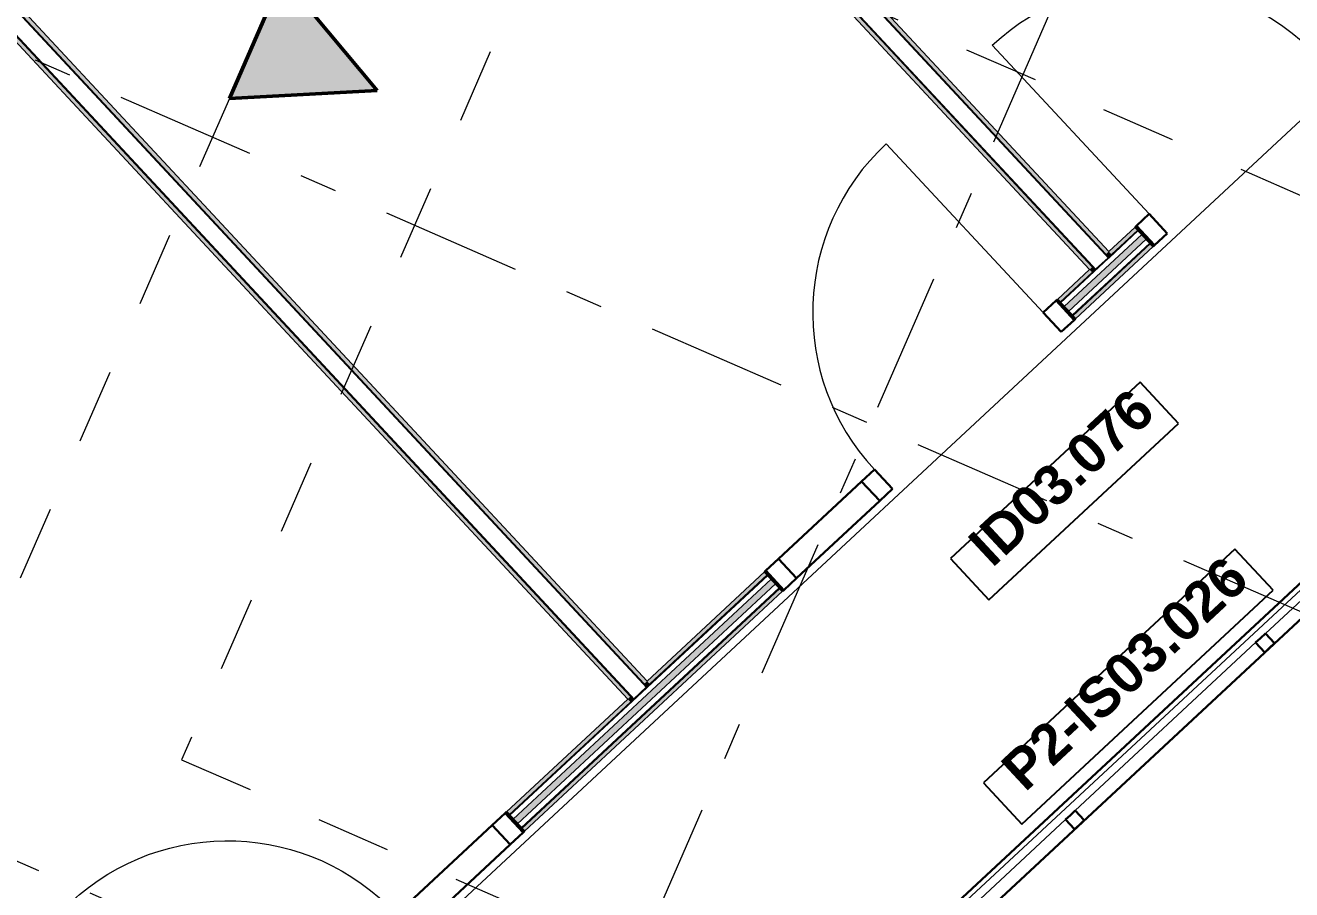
# Model space of a CAD drawing. Header units: millimetres. Extents: x -50172 to 90294, y -80883 to 25069.
# Drawn here: x -22961 to -18183, y -26755 to -23492 of the extents above; entities that cross this region are included whole.
import ezdxf
from ezdxf.enums import TextEntityAlignment as Align

# ---------------------------------------------------------------- set-up
doc = ezdxf.new("R2010")
doc.units = ezdxf.units.MM
doc.header["$MEASUREMENT"] = 0
doc.linetypes.add('Dashed', pattern=[564.444447, 282.222223, -282.222223])
doc.linetypes.add('Double Dashed', pattern=[1093.611073, 529.166651, -211.666656, 141.111112, -211.666656])
for name, color, linetype in [('A-95-MC_Marker_Section_P2.Marker', 7, 'Continuous'), ('New_A-05-M_Gross_Int_Circulation', 7, 'Continuous'), ('New_A-15-MG_Structural_Grid_Phase_2', 7, 'Continuous'), ('New_A-25-M_Wall_Int', 7, 'Continuous'), ('New_ArchiCAD Door Markers', 7, 'Continuous'), ('New_ArchiCAD Doors', 7, 'Continuous'), ('New_ArchiCAD Window Markers', 7, 'Continuous'), ('New_ArchiCAD Windows', 7, 'Continuous')]:
    doc.layers.add(name, color=color, linetype=linetype)
for name, color, linetype, lineweight in [('A-95-MC_Marker_Section_P2.Marker_Pen_No__1', 7, 'Continuous', 13), ('New_A-25-M_Wall_Int_Pen_No__1', 7, 'Continuous', 13), ('New_ArchiCAD Door Markers_Pen_No__1', 7, 'Continuous', 13), ('New_ArchiCAD Door Markers_Pen_No__5', 7, 'Continuous', 25), ('New_ArchiCAD Doors_Pen_No__1', 7, 'Continuous', 13), ('New_ArchiCAD Window Markers_Pen_No__1', 7, 'Continuous', 13), ('New_ArchiCAD Window Markers_Pen_No__5', 7, 'Continuous', 25), ('New_ArchiCAD Windows_Pen_No__1', 7, 'Continuous', 13), ('New_ArchiCAD Windows_Pen_No__83', 8, 'Continuous', 20), ('New_ArchiCAD Zone Stamps_Pen_No__6', 7, 'Continuous', 35)]:
    doc.layers.add(name, color=color, linetype=linetype, lineweight=lineweight)
for name, color, linetype, lineweight, true_color in [('A-95-MC_Marker_Section_P2.Marker_Pen_No__25', 7, 'Continuous', 50, 0x2a2a2a), ('New_A-05-M_Gross_Int_Circulation_Pen_No__74', 7, 'Continuous', 20, 0x606060), ('New_A-15-MG_Structural_Grid_Phase_2_Pen_No__222', 7, 'Continuous', 13, 0x65af33), ('New_A-25-M_Wall_Int_Pen_No__107', 7, 'Continuous', 15, 0xa6a6a6), ('New_ArchiCAD Doors_Pen_No__43', 7, 'Continuous', 30, 0x444444), ('New_ArchiCAD Doors_Pen_No__63', 7, 'Continuous', 20, 0x606060), ('New_ArchiCAD Windows_Pen_No__23', 7, 'Continuous', 30, 0x2a2a2a), ('New_ArchiCAD Windows_Pen_No__43', 7, 'Continuous', 30, 0x444444)]:
    doc.layers.add(name, color=color, linetype=linetype, lineweight=lineweight, true_color=true_color)
doc.styles.add('GENERATED_STYLE_1', font='')
doc.styles.add('GENERATED_STYLE_2', font='')
doc.styles.add('GENERATED_STYLE_3', font='')
doc.styles.add('GENERATED_STYLE_4', font='')
doc.styles.get('GENERATED_STYLE_1').set_extended_font_data('Arial', bold=True)
doc.styles.get('GENERATED_STYLE_2').set_extended_font_data('Swis721 BT', bold=True)
doc.styles.get('GENERATED_STYLE_3').set_extended_font_data('Arial')
doc.styles.get('GENERATED_STYLE_4').set_extended_font_data('Swis721 BT')

# ---------------------------------------------------------------- blocks, each defined once
blk = doc.blocks.new('Corridor 02-Third_INB 3152_2_1', base_point=(-27291.1, -30973.4))
at = {"layer": 'New_A-05-M_Gross_Int_Circulation_Pen_No__74', "linetype": 'Continuous'}
for p, q in [((-6645.4, -13146), (-25292.6, -30497.4)), ((-24435.4, -31464.6), (-5754.5, -14103.4))]:
    blk.add_line(p, q, dxfattribs=at)
at = {"layer": 'New_ArchiCAD Zone Stamps_Pen_No__6'}
for tag, height, style, p in [('ROOM_NAME', 250, 'GENERATED_STYLE_1', (-28123.9, -29413.8)), ('zoneNameLine2', 250, 'GENERATED_STYLE_1', (-28312.4, -29846)), ('ROOM_NUMBER', 200, 'GENERATED_STYLE_3', (-28500.8, -30266.7)), ('measuredAreaCode', 200, 'GENERATED_STYLE_3', (-28657.8, -30626.8)), ('ROOM_HOLES_PRM', 200, 'GENERATED_STYLE_3', (-28350.4, -30760.8)), ('DUMMY_649', 200, 'GENERATED_STYLE_3', (-27721.3, -31035.2)), ('DUMMY_650', 133.3, 'GENERATED_STYLE_3', (-27442, -31141.7))]:
    blk.add_attdef(tag, text='', height=height, rotation=336.4404, dxfattribs=dict(at, style=style)).set_placement(p, align=Align.TOP_LEFT)
blk = doc.blocks.new('Horizontal Multi-Sash Window 19')
at = {"layer": 'New_ArchiCAD Windows_Pen_No__1', "linetype": 'Continuous'}
for p, q in [((-1500, -13), (-1500, 0)), ((1500, -13), (1500, 0)), ((-1500, -32), (-1500, -13)), ((-1500, -35), (-1500, -32)), ((-1500, -50), (-1500, -35)), ((1500, -32), (1500, -13)), ((1500, -35), (1500, -32)), ((1500, -50), (1500, -35))]:
    blk.add_line(p, q, dxfattribs=at)
at = {"layer": 'New_ArchiCAD Windows_Pen_No__23', "linetype": 'Continuous'}
for p, q in [((-1500, 50), (1500, 50)), ((-1500, -50), (1500, -50))]:
    blk.add_line(p, q, dxfattribs=at)
at = {"layer": 'New_ArchiCAD Windows_Pen_No__43', "linetype": 'Continuous'}
for p, q in [((-1500, 0), (-1495, 0)), ((-1495, 0), (-1445, 0)), ((-1445, 0), (-1445, -50)), ((-515, -50), (-515, 0)), ((-515, 0), (-490, 0)), ((-490, 0), (-465, 0)), ((-465, 0), (-465, -50)), ((465, -50), (465, 0)), ((465, 0), (490, 0)), ((490, 0), (515, 0)), ((515, 0), (515, -50)), ((1445, -50), (1445, 0)), ((1445, 0), (1495, 0)), ((1495, 0), (1500, 0)), ((-1495, -50), (-1500, -50)), ((-1445, -50), (-1495, -50)), ((-490, -50), (-515, -50)), ((-465, -50), (-490, -50)), ((490, -50), (465, -50)), ((515, -50), (490, -50)), ((1495, -50), (1445, -50)), ((1500, -50), (1495, -50))]:
    blk.add_line(p, q, dxfattribs=at)
at = {"layer": 'New_ArchiCAD Windows_Pen_No__83', "linetype": 'Continuous'}
for p, q in [((-1495, -50), (-1495, 0)), ((-1445, 0), (-515, 0)), ((-465, 0), (465, 0)), ((515, 0), (1445, 0)), ((1495, -50), (1495, 0)), ((-515, -50), (-1445, -50)), ((465, -50), (-465, -50)), ((1445, -50), (515, -50))]:
    blk.add_line(p, q, dxfattribs=at)
blk = doc.blocks.new('Window Stamp 18_8')
at = {"layer": 'New_ArchiCAD Window Markers_Pen_No__5', "linetype": 'Continuous'}
for p, q in [((647.5, -150), (-647.5, -150)), ((-647.5, -150), (-647.5, -361.8)), ((647.5, -150), (-647.5, -150)), ((647.5, -361.8), (647.5, -150)), ((-647.5, -361.8), (647.5, -361.8))]:
    blk.add_line(p, q, dxfattribs=at)
at = {"layer": 'New_ArchiCAD Window Markers_Pen_No__1', "style": 'GENERATED_STYLE_2'}
blk.add_attdef('AC_WIDO_ID', text='', height=150, rotation=180, dxfattribs=at).set_placement((588.7, -105.4), align=Align.BOTTOM_LEFT)
blk = doc.blocks.new('Wall_117_1', base_point=(-1115.1, -9881.6))
at = {"layer": 'New_ArchiCAD Window Markers'}
ref = blk.add_blockref('Window Stamp 18_8', (-18625.3, -26175.7), dxfattribs=dict(at, rotation=222.9395604774693))
ref.add_attrib('AC_WIDO_ID', 'P2-IS03.026', dxfattribs={"layer": 'New_ArchiCAD Window Markers_Pen_No__1', "color": 7, "height": 150, "rotation": 42.9396, "style": 'GENERATED_STYLE_2'}).set_placement((-19158.5, -26422.3), align=Align.BOTTOM_LEFT)
at = {"layer": 'New_ArchiCAD Windows', "color": 251, "linetype": 'Continuous', "lineweight": 20, "true_color": 0x606060, "zscale": 1000, "rotation": 42.93956047746932}
blk.add_blockref('Horizontal Multi-Sash Window 19', (-18659.4, -26139.1), dxfattribs=at)
blk = doc.blocks.new('*X576')
at = {"layer": 'New_A-25-M_Wall_Int_Pen_No__107', "linetype": 'Continuous'}
blk.add_hatch(color=256, dxfattribs=at).paths.add_polyline_path([(-20147.3, -25582.3), (-21121, -26488.3), (-21103.9, -26506.6), (-20130.3, -25600.6)])
blk = doc.blocks.new('*X577')
at = {"layer": 'New_A-25-M_Wall_Int_Pen_No__107', "linetype": 'Continuous'}
blk.add_hatch(color=256, dxfattribs=at).paths.add_polyline_path([(-19041.8, -24553.7), (-19024.8, -24572), (-18732, -24299.5), (-18749, -24281.2)])
blk = doc.blocks.new('Door with Sidelight on Side 2 19_8')
at = {"layer": 'New_ArchiCAD Doors_Pen_No__1', "linetype": 'Continuous'}
for p, q in [((-755, 0), (-755, -15)), ((755, 0), (755, -15)), ((-755, -15), (-755, -18)), ((-755, -18), (-755, -37)), ((-755, -37), (-755, -62)), ((755, -15), (755, -18)), ((755, -18), (755, -37)), ((755, -37), (755, -62)), ((-755, -62), (-755, -82)), ((-755, -82), (-755, -85)), ((-755, -85), (-755, -100)), ((755, -62), (755, -82)), ((755, -82), (755, -85)), ((755, -85), (755, -100))]:
    blk.add_line(p, q, dxfattribs=at)
at = {"layer": 'New_ArchiCAD Doors_Pen_No__43', "linetype": 'Continuous'}
for p, q in [((-748, 0), (-755, 0)), ((-755, 0), (-755, -100)), ((-682, 0), (-748, 0)), ((-748, 0), (-748, -100)), ((-254, 0), (-682, 0)), ((-682, 0), (-682, -100)), ((-682, -100), (-682, 0)), ((-254, -100), (-254, 0)), ((-188, 0), (-254, 0)), ((-254, 0), (-254, -100)), ((-188, -100), (-188, 0)), ((748, 0), (682, 0)), ((682, 0), (682, -100)), ((748, 0), (755, 0)), ((748, -100), (748, 0)), ((755, 0), (755, -100)), ((-748, -100), (-755, -100)), ((-748, -100), (-682, -100)), ((-682, -100), (-254, -100)), ((-254, -100), (-188, -100)), ((682, -100), (748, -100)), ((748, -100), (755, -100))]:
    blk.add_line(p, q, dxfattribs=at)
at = {"layer": 'New_ArchiCAD Doors_Pen_No__63', "linetype": 'Continuous'}
blk.add_line((682, 0), (682, 870), dxfattribs=at)
blk.add_arc((682, 0), 870, 90, 180, dxfattribs=at)
blk = doc.blocks.new('Door Stamp 17_19')
at = {"layer": 'New_ArchiCAD Door Markers_Pen_No__5', "linetype": 'Continuous'}
for p, q in [((770.5, -441.9), (-206.6, -441.9)), ((-206.6, -441.9), (-206.6, -653.7)), ((770.5, -653.7), (770.5, -441.9)), ((-206.6, -653.7), (770.5, -653.7)), ((-206.6, -653.7), (770.5, -653.7))]:
    blk.add_line(p, q, dxfattribs=at)
at = {"layer": 'New_ArchiCAD Door Markers_Pen_No__1', "style": 'GENERATED_STYLE_2'}
blk.add_attdef('AC_WIDO_ID', text='', height=150, dxfattribs=at).set_placement((-147.8, -609.1), align=Align.BOTTOM_LEFT)
blk = doc.blocks.new('Wall_128_1', base_point=(-25323.7, -30348.4))
at = {"layer": 'New_A-25-M_Wall_Int_Pen_No__107', "linetype": 'Continuous', "lineweight": 0, "true_color": 0x535353}
for points in [[(-18873.8, -24367.3), (-18871.8, -24369.5), (-18761.9, -24267.3), (-18764, -24265.1)], [(-19011.2, -24586.6), (-19009.1, -24588.8), (-18716.3, -24316.3), (-18718.3, -24314.1)], [(-18876, -24369.3), (-19056.8, -24537.6), (-19054.8, -24539.8), (-18873.9, -24371.5)], [(-18884, -24356.3), (-18886.2, -24358.3), (-18876, -24369.3), (-18873.8, -24367.3)], [(-18873.8, -24367.3), (-18876, -24369.3), (-18873.9, -24371.5), (-18871.8, -24369.5)], [(-18933.1, -24401.9), (-18935.3, -24404), (-18925, -24414.9), (-18922.8, -24412.9)], [(-20162.3, -25566.2), (-20616.2, -25988.5), (-20614.1, -25990.7), (-20160.2, -25568.4)], [(-20116.6, -25615.2), (-21090.3, -26521.3), (-21088.3, -26523.5), (-20114.6, -25617.4)], [(-20618.4, -25990.6), (-21135.9, -26472.2), (-21133.9, -26474.4), (-20616.3, -25992.8)], [(-20626.4, -25977.6), (-20628.6, -25979.6), (-20618.4, -25990.6), (-20616.2, -25988.5)], [(-20616.2, -25988.5), (-20618.4, -25990.6), (-20616.3, -25992.8), (-20614.1, -25990.7)], [(-20675.4, -26023.2), (-20677.6, -26025.2), (-20667.4, -26036.2), (-20665.2, -26034.2)]]:
    blk.add_hatch(color=251, dxfattribs=at).paths.add_polyline_path(points)
at = {"layer": 'New_A-25-M_Wall_Int_Pen_No__107', "linetype": 'Continuous'}
for points in [[(-18774.2, -24254.1), (-18873, -24346.1), (-18862.8, -24357), (-18764, -24265.1)], [(-19009.1, -24588.8), (-18998.9, -24599.8), (-18706.1, -24327.3), (-18716.3, -24316.3)], [(-18873, -24346.1), (-18884, -24356.3), (-18873.8, -24367.3), (-18862.8, -24357)], [(-18946.2, -24414.2), (-19067, -24526.6), (-19056.8, -24537.6), (-18936, -24425.2)], [(-18935.3, -24404), (-18946.2, -24414.2), (-18936, -24425.2), (-18925, -24414.9)], [(-20172.5, -25555.2), (-20615.4, -25967.3), (-20605.2, -25978.3), (-20162.3, -25566.2)], [(-21088.3, -26523.5), (-21078, -26534.4), (-20104.4, -25628.4), (-20114.6, -25617.4)], [(-20615.4, -25967.3), (-20626.4, -25977.6), (-20616.2, -25988.5), (-20605.2, -25978.3)], [(-21146.2, -26461.2), (-21135.9, -26472.2), (-20678.4, -26046.4), (-20688.6, -26035.5)], [(-20677.6, -26025.2), (-20688.6, -26035.5), (-20678.4, -26046.4), (-20667.4, -26036.2)]]:
    blk.add_hatch(color=256, dxfattribs=at).paths.add_polyline_path(points)
at = {"layer": 'New_A-25-M_Wall_Int_Pen_No__1', "linetype": 'Continuous'}
for p, q in [((-18871.8, -24369.5), (-18761.9, -24267.3)), ((-18862.8, -24357), (-18764, -24265.1)), ((-18774.2, -24254.1), (-18764, -24265.1)), ((-18764, -24265.1), (-18761.9, -24267.3)), ((-18761.9, -24267.3), (-18749, -24281.2)), ((-19041.8, -24553.7), (-18749, -24281.2)), ((-19024.8, -24572), (-18732, -24299.5)), ((-19011.2, -24586.6), (-18718.3, -24314.1)), ((-19009.1, -24588.8), (-18716.3, -24316.3)), ((-18749, -24281.2), (-18732, -24299.5)), ((-18732, -24299.5), (-18718.3, -24314.1)), ((-18718.3, -24314.1), (-18716.3, -24316.3)), ((-18716.3, -24316.3), (-18706.1, -24327.3)), ((-18922.8, -24412.9), (-18876, -24369.3)), ((-18886.2, -24358.3), (-18876, -24369.3)), ((-18873.8, -24367.3), (-18884, -24356.3)), ((-18873.9, -24371.5), (-18871.8, -24369.5)), ((-18873.8, -24367.3), (-18862.8, -24357)), ((-19054.8, -24539.8), (-18873.9, -24371.5)), ((-18936, -24425.2), (-18925, -24414.9)), ((-18935.3, -24404), (-18925, -24414.9)), ((-18933.1, -24401.9), (-18922.8, -24412.9)), ((-19056.8, -24537.6), (-18936, -24425.2)), ((-19067, -24526.6), (-19056.8, -24537.6)), ((-19056.8, -24537.6), (-19054.8, -24539.8)), ((-19054.8, -24539.8), (-19041.8, -24553.7)), ((-19041.8, -24553.7), (-19024.8, -24572)), ((-19024.8, -24572), (-19011.2, -24586.6)), ((-19011.2, -24586.6), (-19009.1, -24588.8)), ((-19009.1, -24588.8), (-18998.9, -24599.8)), ((-20172.5, -25555.2), (-20162.3, -25566.2)), ((-21121, -26488.3), (-20147.3, -25582.3)), ((-21103.9, -26506.6), (-20130.3, -25600.6)), ((-20614.1, -25990.7), (-20160.2, -25568.4)), ((-20605.2, -25978.3), (-20162.3, -25566.2)), ((-20162.3, -25566.2), (-20160.2, -25568.4)), ((-20160.2, -25568.4), (-20147.3, -25582.3)), ((-20147.3, -25582.3), (-20130.3, -25600.6)), ((-20130.3, -25600.6), (-20116.6, -25615.2)), ((-21090.3, -26521.3), (-20116.6, -25615.2)), ((-21088.3, -26523.5), (-20114.6, -25617.4)), ((-20116.6, -25615.2), (-20114.6, -25617.4)), ((-20114.6, -25617.4), (-20104.4, -25628.4)), ((-21133.9, -26474.4), (-20616.3, -25992.8)), ((-20665.2, -26034.2), (-20618.4, -25990.6)), ((-20628.6, -25979.6), (-20618.4, -25990.6)), ((-20616.2, -25988.5), (-20626.4, -25977.6)), ((-20616.3, -25992.8), (-20614.1, -25990.7)), ((-20616.2, -25988.5), (-20605.2, -25978.3)), ((-20678.4, -26046.4), (-20667.4, -26036.2)), ((-20677.6, -26025.2), (-20667.4, -26036.2)), ((-20675.4, -26023.2), (-20665.2, -26034.2)), ((-21135.9, -26472.2), (-20678.4, -26046.4)), ((-21146.2, -26461.2), (-21135.9, -26472.2)), ((-21135.9, -26472.2), (-21133.9, -26474.4)), ((-21133.9, -26474.4), (-21121, -26488.3)), ((-21121, -26488.3), (-21103.9, -26506.6)), ((-21103.9, -26506.6), (-21090.3, -26521.3)), ((-21090.3, -26521.3), (-21088.3, -26523.5)), ((-21088.3, -26523.5), (-21078, -26534.4))]:
    blk.add_line(p, q, dxfattribs=at)
at = {"layer": 'New_A-25-M_Wall_Int_Pen_No__1', "linetype": 'Continuous', "flags": 128}
for points in [[(-18774.2, -24254.1), (-18873, -24346.1)], [(-18998.9, -24599.8), (-18706.1, -24327.3)], [(-18946.2, -24414.2), (-19067, -24526.6)], [(-20172.5, -25555.2), (-20615.4, -25967.3)], [(-21078, -26534.4), (-20104.4, -25628.4)], [(-20688.6, -26035.5), (-21146.2, -26461.2)]]:
    blk.add_lwpolyline(points, dxfattribs=at)
at = {"layer": 'New_A-25-M_Wall_Int', "color": 250, "lineweight": 50, "true_color": 0x2a2a2a}
for name in ['*X577', '*X576']:
    blk.add_blockref(name, (0, 0), dxfattribs=at)
at = {"layer": 'New_ArchiCAD Door Markers'}
ref = blk.add_blockref('Door Stamp 17_19', (-19619.8, -25040.9), dxfattribs=dict(at, rotation=42.93845664641172))
ref.add_attrib('AC_WIDO_ID', 'ID03.076', dxfattribs={"layer": 'New_ArchiCAD Door Markers_Pen_No__1', "color": 7, "height": 150, "rotation": 42.9385, "style": 'GENERATED_STYLE_2'}).set_placement((-19282.6, -25575.5), align=Align.BOTTOM_LEFT)
at = {"layer": 'New_ArchiCAD Doors', "color": 251, "linetype": 'Continuous', "lineweight": 20, "true_color": 0x606060, "xscale": -1, "zscale": 1000, "rotation": 42.93845664641172}
for p in [(-18221.5, -23739.8), (-21698.9, -26975.5)]:
    blk.add_blockref('Door with Sidelight on Side 2 19_8', p, dxfattribs=at)
at = {"layer": 'New_ArchiCAD Doors', "color": 251, "linetype": 'Continuous', "lineweight": 20, "true_color": 0x606060, "zscale": 1000, "rotation": 42.93845664641172}
blk.add_blockref('Door with Sidelight on Side 2 19_8', (-19619.8, -25040.9), dxfattribs=at)
blk = doc.blocks.new('Wall_159_1', base_point=(-21825.4, -21173.4))
at = {"layer": 'New_A-25-M_Wall_Int_Pen_No__107', "linetype": 'Continuous', "lineweight": 0, "true_color": 0x535353}
for points in [[(-21607.7, -21433.8), (-18886.2, -24358.3), (-18884, -24356.3), (-21605.5, -21431.7)], [(-21656.7, -21479.4), (-18935.3, -24404), (-18933.1, -24401.9), (-21654.5, -21477.4)]]:
    blk.add_hatch(color=251, dxfattribs=at).paths.add_polyline_path(points)
at = {"layer": 'New_A-25-M_Wall_Int_Pen_No__107', "linetype": 'Continuous'}
for points in [[(-21605.5, -21431.7), (-18884, -24356.3), (-18873, -24346.1), (-21594.5, -21421.5)], [(-21667.7, -21489.6), (-18946.2, -24414.2), (-18935.3, -24404), (-21656.7, -21479.4)]]:
    blk.add_hatch(color=256, dxfattribs=at).paths.add_polyline_path(points)
at = {"layer": 'New_A-25-M_Wall_Int_Pen_No__1', "linetype": 'Continuous'}
for p, q in [((-21607.7, -21433.8), (-18886.2, -24358.3)), ((-21605.5, -21431.7), (-18884, -24356.3)), ((-21656.7, -21479.4), (-18935.3, -24404)), ((-21654.5, -21477.4), (-18933.1, -24401.9))]:
    blk.add_line(p, q, dxfattribs=at)
at = {"layer": 'New_A-25-M_Wall_Int_Pen_No__1', "linetype": 'Continuous', "flags": 128}
for points in [[(-18873, -24346.1), (-21594.5, -21421.5)], [(-21667.7, -21489.6), (-18946.2, -24414.2)]]:
    blk.add_lwpolyline(points, dxfattribs=at)
blk = doc.blocks.new('Wall_160_1', base_point=(-23567.8, -22794.7))
at = {"layer": 'New_A-25-M_Wall_Int_Pen_No__107', "linetype": 'Continuous', "lineweight": 0, "true_color": 0x535353}
for points in [[(-23350, -23055.1), (-20628.6, -25979.6), (-20626.4, -25977.6), (-23347.8, -23053.1)], [(-23399.1, -23100.8), (-20677.6, -26025.2), (-20675.4, -26023.2), (-23396.9, -23098.7)]]:
    blk.add_hatch(color=251, dxfattribs=at).paths.add_polyline_path(points)
at = {"layer": 'New_A-25-M_Wall_Int_Pen_No__107', "linetype": 'Continuous'}
for points in [[(-23347.8, -23053.1), (-20626.4, -25977.6), (-20615.4, -25967.3), (-23336.8, -23042.9)], [(-23410, -23111), (-20688.6, -26035.5), (-20677.6, -26025.2), (-23399.1, -23100.8)]]:
    blk.add_hatch(color=256, dxfattribs=at).paths.add_polyline_path(points)
at = {"layer": 'New_A-25-M_Wall_Int_Pen_No__1', "linetype": 'Continuous'}
for p, q in [((-23350, -23055.1), (-20628.6, -25979.6)), ((-23347.8, -23053.1), (-20626.4, -25977.6)), ((-23399.1, -23100.8), (-20677.6, -26025.2)), ((-23396.9, -23098.7), (-20675.4, -26023.2))]:
    blk.add_line(p, q, dxfattribs=at)
at = {"layer": 'New_A-25-M_Wall_Int_Pen_No__1', "linetype": 'Continuous', "flags": 128}
for points in [[(-20615.4, -25967.3), (-23336.8, -23042.9)], [(-23410, -23111), (-20688.6, -26035.5)]]:
    blk.add_lwpolyline(points, dxfattribs=at)
blk = doc.blocks.new('Wall_161_1', base_point=(-25302.8, -24409.2))
at = {"layer": 'New_A-25-M_Wall_Int_Pen_No__107', "linetype": 'Continuous', "lineweight": 0, "true_color": 0x535353}
for points in [[(-25085, -24669.7), (-22363.6, -27594.1), (-22361.4, -27592), (-25082.8, -24667.6)], [(-25134.1, -24715.3), (-22412.7, -27639.7), (-22410.5, -27637.7), (-25131.9, -24713.2)]]:
    blk.add_hatch(color=251, dxfattribs=at).paths.add_polyline_path(points)
at = {"layer": 'New_A-25-M_Wall_Int_Pen_No__107', "linetype": 'Continuous'}
for points in [[(-25082.8, -24667.6), (-22361.4, -27592), (-22350.4, -27581.8), (-25071.8, -24657.4)], [(-25145, -24725.5), (-22423.7, -27649.9), (-22412.7, -27639.7), (-25134.1, -24715.3)]]:
    blk.add_hatch(color=256, dxfattribs=at).paths.add_polyline_path(points)
at = {"layer": 'New_A-25-M_Wall_Int_Pen_No__1', "linetype": 'Continuous'}
for p, q in [((-25085, -24669.7), (-22363.6, -27594.1)), ((-25082.8, -24667.6), (-22361.4, -27592)), ((-25134.1, -24715.3), (-22412.7, -27639.7)), ((-25131.9, -24713.2), (-22410.5, -27637.7))]:
    blk.add_line(p, q, dxfattribs=at)
at = {"layer": 'New_A-25-M_Wall_Int_Pen_No__1', "linetype": 'Continuous', "flags": 128}
for points in [[(-22350.4, -27581.8), (-25071.8, -24657.4)], [(-25145, -24725.5), (-22423.7, -27649.9)]]:
    blk.add_lwpolyline(points, dxfattribs=at)
blk = doc.blocks.new('Standard grid marker_32')
at = {"layer": 'New_A-15-MG_Structural_Grid_Phase_2_Pen_No__222', "linetype": 'Double Dashed'}
blk.add_line((705.1, 0), (53258.1, 0), dxfattribs=at)
at = {"layer": 'New_A-15-MG_Structural_Grid_Phase_2_Pen_No__222', "style": 'GENERATED_STYLE_4'}
for tag, p in [('AC_MarkerText_1_0', (-500, 38.7)), ('AC_MarkerText_1_1', (54463.2, 38.7))]:
    blk.add_attdef(tag, text='', height=350, rotation=180, dxfattribs=at).set_placement(p, align=Align.MIDDLE_CENTER)
blk = doc.blocks.new('Standard grid marker_33')
at = {"layer": 'New_A-15-MG_Structural_Grid_Phase_2_Pen_No__222', "linetype": 'Double Dashed'}
blk.add_line((705.1, 0), (54601, 0), dxfattribs=at)
at = {"layer": 'New_A-15-MG_Structural_Grid_Phase_2_Pen_No__222', "style": 'GENERATED_STYLE_4'}
for tag, p in [('AC_MarkerText_1_0', (-500, 43.4)), ('AC_MarkerText_1_1', (55806.1, 43.4))]:
    blk.add_attdef(tag, text='', height=350, rotation=180, dxfattribs=at).set_placement(p, align=Align.MIDDLE_CENTER)
blk = doc.blocks.new('Standard grid marker_40')
at = {"layer": 'New_A-15-MG_Structural_Grid_Phase_2_Pen_No__222', "linetype": 'Double Dashed'}
blk.add_line((18746, 0), (39496.4, 0), dxfattribs=at)
at = {"layer": 'New_A-15-MG_Structural_Grid_Phase_2_Pen_No__222', "style": 'GENERATED_STYLE_4'}
for tag, p in [('AC_MarkerText_1_0', (-500, 41.2)), ('AC_MarkerText_1_1', (58742.4, 41.2))]:
    blk.add_attdef(tag, text='', height=350, rotation=270, dxfattribs=at).set_placement(p, align=Align.MIDDLE_CENTER)
blk = doc.blocks.new('Cutting Plane_4_1', base_point=(-25330.5, -21002.6))
at = {"layer": 'A-95-MC_Marker_Section_P2.Marker_Pen_No__1', "linetype": 'Dashed'}
blk.add_line((-25101.3, -21102.5), (22391.9, -41811.9), dxfattribs=at)
blk = doc.blocks.new('Cutting Plane_7_1', base_point=(-15692.4, -10945.9))
at = {"layer": 'A-95-MC_Marker_Section_P2.Marker_Pen_No__1', "linetype": 'Dashed'}
for p, q in [((-15792.3, -11175), (-22371.9, -26264.1)), ((-22371.9, -26264.1), (-20307.7, -27164.2))]:
    blk.add_line(p, q, dxfattribs=at)
blk = doc.blocks.new('Cutting Plane_9_1', base_point=(-22091.6, -23538.9))
at = {"layer": 'A-95-MC_Marker_Section_P2.Marker_Pen_No__25', "linetype": 'Continuous'}
blk.add_hatch(color=256, dxfattribs=at).paths.add_polyline_path([(-21991.7, -23309.7), (-22191.5, -23768), (-21633.3, -23738.7)])
at = {"layer": 'A-95-MC_Marker_Section_P2.Marker_Pen_No__1', "linetype": 'Dashed'}
blk.add_line((-22191.5, -23768), (-26033.4, -32578.7), dxfattribs=at)
at = {"layer": 'A-95-MC_Marker_Section_P2.Marker_Pen_No__25', "linetype": 'Continuous'}
for p, q in [((-21991.7, -23309.7), (-22191.5, -23768)), ((-21633.3, -23738.7), (-21991.7, -23309.7)), ((-22191.5, -23768), (-21633.3, -23738.7))]:
    blk.add_line(p, q, dxfattribs=at)

msp = doc.modelspace()

# ---------------------------------------------------------------- block references
at = {"layer": 'A-95-MC_Marker_Section_P2.Marker'}
for name, p in [('Cutting Plane_7_1', (-15692.4, -10945.9)), ('Cutting Plane_4_1', (-25330.5, -21002.6)), ('Cutting Plane_9_1', (-22091.6, -23538.9))]:
    msp.add_blockref(name, p, dxfattribs=at)
at = {"layer": 'New_A-05-M_Gross_Int_Circulation', "linetype": 'Continuous'}
msp.add_blockref('Corridor 02-Third_INB 3152_2_1', (-27291.1, -30973.4), dxfattribs=at)
at = {"layer": 'New_A-15-MG_Structural_Grid_Phase_2', "color": 8, "linetype": 'Continuous', "lineweight": 15, "zscale": 1000}
for name, p, rotation in [('Standard grid marker_40', (-30734.1, -50137), 66.44041158399293), ('Standard grid marker_32', (22639.6, -43491.3), 156.4404115839929), ('Standard grid marker_33', (21520.4, -46057.9), 156.4404115839929)]:
    msp.add_blockref(name, p, dxfattribs=dict(at, rotation=rotation))
at = {"layer": 'New_A-25-M_Wall_Int', "color": 250, "lineweight": 50, "true_color": 0x2a2a2a}
for name, p in [('Wall_128_1', (-25323.7, -30348.4)), ('Wall_117_1', (-1115.1, -9881.6)), ('Wall_159_1', (-21825.4, -21173.4)), ('Wall_160_1', (-23567.8, -22794.7)), ('Wall_161_1', (-25302.8, -24409.2))]:
    msp.add_blockref(name, p, dxfattribs=at)

doc.saveas('drawing.dxf')
